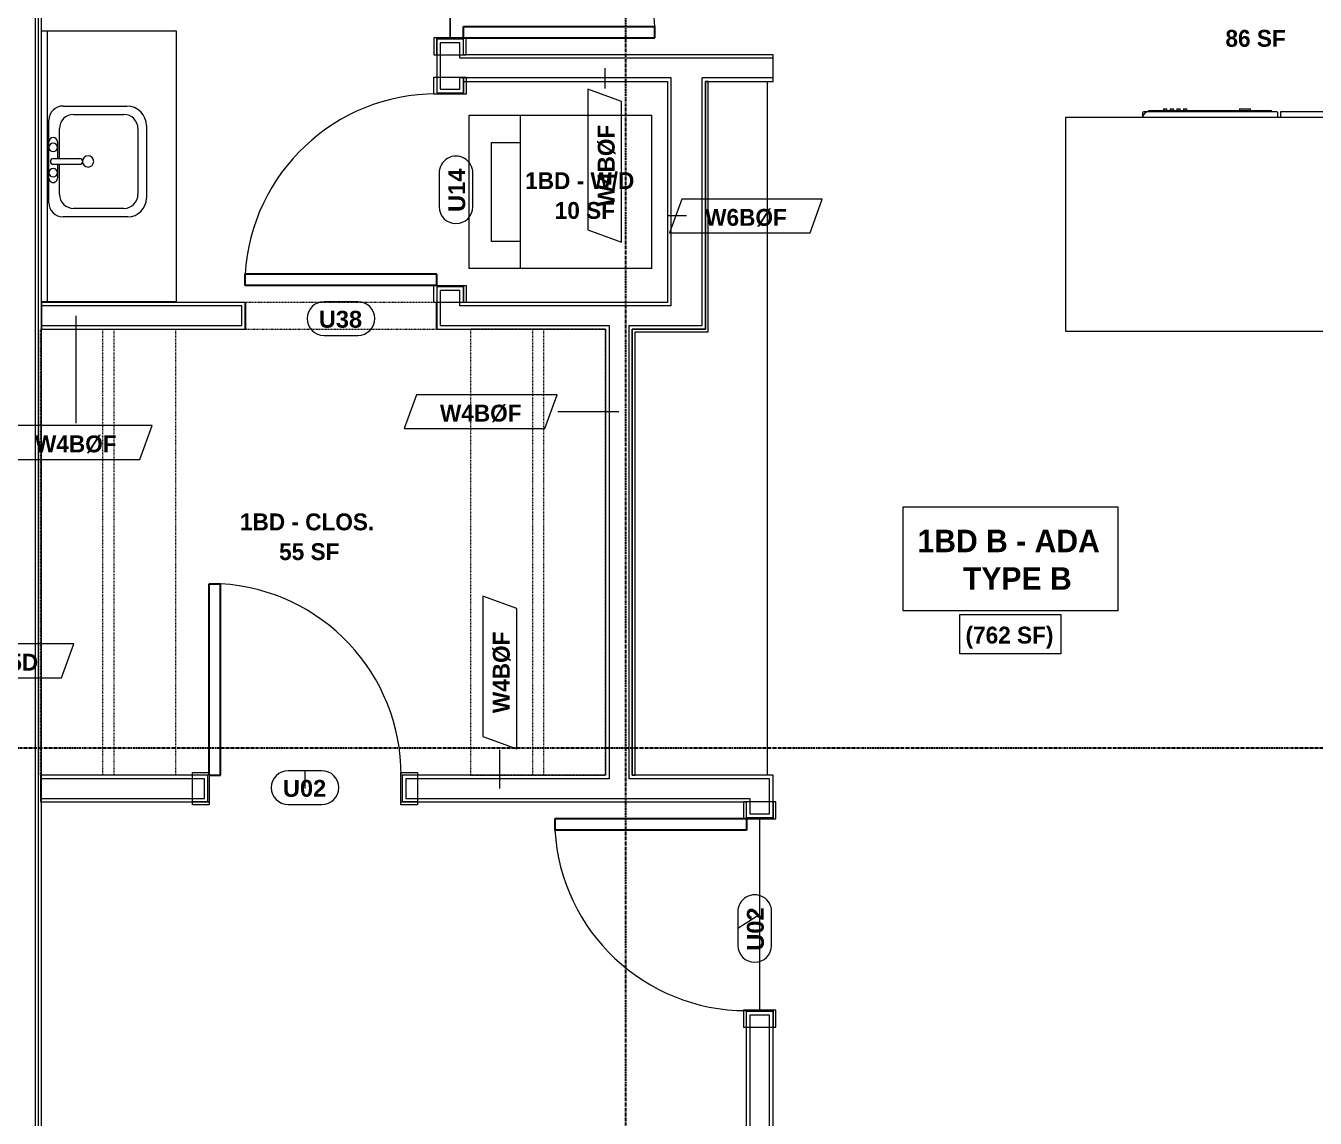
# Model space of a CAD drawing. Header units: inches. Extents: x -4058 to -1781, y 9814 to 12264.
# Drawn here: x -2933.9 to -2704.9, y 10101.5 to 10295.6 of the extents above; entities that cross this region are included whole.
import ezdxf

# ---------------------------------------------------------------- set-up
doc = ezdxf.new("R2010")
doc.units = ezdxf.units.IN
doc.header["$MEASUREMENT"] = 0
for name, pattern in [('Dash', [0.25, 0.125, -0.125]), ('Grid Line 1_2_', [0.875, 0.5, -0.125, 0.125, -0.125]), ('Overhead', [0.15625, 0.09375, -0.0625])]:
    doc.linetypes.add(name, pattern=pattern)
for name, color, linetype, lineweight in [('0-1', 7, 'Continuous', 5), ('A-AREA-IDEN', 2, 'Continuous', 9), ('A-DETL-GENF-3', 92, 'Overhead', 9), ('A-DETL-MEDM', 33, 'Continuous', 30), ('A-DOOR-3', 31, 'Continuous', 9), ('A-DOOR-4', 31, 'Continuous', 30), ('A-DOOR-IDEN', 31, 'Continuous', 9), ('A-FLOR-2', 192, 'Continuous', 9), ('A-WALL', 113, 'Continuous', 18), ('A-WALL-2', 250, 'Continuous', 18), ('A-WALL-3', 113, 'Continuous', 9), ('A-WALL-IDEN', 211, 'Continuous', 9), ('I-WALL-1', 7, 'Continuous', 9), ('P-SANR-FIXT', 6, 'Continuous', 9), ('Q-CASE', 31, 'Continuous', 9), ('Q-CASE-HDLN', 31, 'Dash', 9), ('Q-SPCQ', 91, 'Continuous', 9), ('S-GRID-1', 1, 'Grid Line 1_2_', 30)]:
    doc.layers.add(name, color=color, linetype=linetype, lineweight=lineweight)
doc.styles.add('Arial_B', font='arialbd.ttf', dxfattribs={"height": 3})
doc.styles.add('Century Gothic_B', font='GOTHICB.TTF', dxfattribs={"height": 3})
doc.styles.add('Century Gothic_B_1', font='GOTHICB.TTF', dxfattribs={"height": 4})

# ---------------------------------------------------------------- blocks, each defined once
blk = doc.blocks.new('CTR - 1st Phase - Common Walls_rvt-1-UNIT PLANS - 2ND FLOOR')
at = {"layer": 'A-WALL-2'}
for p, q in [((-2932.21, 10373.41), (-2932.21, 9988.44)), ((-2931.71, 10373.41), (-2931.71, 9988.44))]:
    blk.add_line(p, q, dxfattribs=at)
at = {"layer": 'I-WALL-1'}
blk.add_line((-2931.09, 9988.44), (-2931.09, 10334.91), dxfattribs=at)
blk = doc.blocks.new('CTR - 1st Phase - Structure_rvt-1-UNIT PLANS - 2ND FLOOR')
at = {"layer": 'S-GRID-1'}
for p, q in [((-2827.32, 9814.03), (-2827.32, 12247.5)), ((-1781.27, 10167.19), (-4041.78, 10167.19))]:
    blk.add_line(p, q, dxfattribs=at)
blk = doc.blocks.new('SWING - SINGLE - FLUSH - SWING - FLUSH - 2-10 x 6-8 - PRIVACY-4346067-UNIT PLANS - 2ND FLOOR')
at = {"layer": 'A-DOOR-3'}
for p, q in [((-17, 2.87), (-20, 2.87)), ((-20, 2.87), (-20, -2.38)), ((-17, -2.38), (-17, 2.87)), ((20, 2.87), (17, 2.87)), ((17, 2.87), (17, -2.38)), ((20, -2.38), (20, 2.87)), ((-20, -2.38), (-17, -2.38)), ((-17, -2.38), (-20, -2.38)), ((-20, -2.38), (-20, -2.88)), ((-20, -2.88), (-17, -2.88)), ((-17, -2.88), (-17, -2.38)), ((17, -2.38), (20, -2.38)), ((20, -2.38), (17, -2.38)), ((17, -2.38), (17, -2.88)), ((17, -2.88), (20, -2.88)), ((20, -2.88), (20, -2.38))]:
    blk.add_line(p, q, dxfattribs=at)
blk.add_arc((17, 2.37), 34.07, 93.3657, 180, dxfattribs=at)
at = {"layer": 'A-DOOR-4'}
for p, q in [((15, 2.37), (15, 36.38)), ((17, 36.38), (15, 36.38)), ((17, 2.37), (17, 36.38)), ((17, 2.37), (15, 2.37))]:
    blk.add_line(p, q, dxfattribs=at)
blk = doc.blocks.new('OD_CW_Closet - OD_CW_Closet-3890322-UNIT PLANS - 2ND FLOOR')
at = {"layer": 'Q-CASE-HDLN'}
for p, q in [((0.74, -24), (0.74, 0)), ((0.74, 0), (79.99, 0)), ((79.99, 0), (79.99, -24)), ((0.74, -11), (79.99, -11)), ((0.74, -13), (79.99, -13)), ((79.99, -24), (0.74, -24))]:
    blk.add_line(p, q, dxfattribs=at)
blk = doc.blocks.new('SWING - SINGLE - FLUSH - SWING - FLUSH - 2-10 x 6-8 - PRIVACY-4346070-UNIT PLANS - 2ND FLOOR')
at = {"layer": 'A-DOOR-3'}
for p, q in [((-20, 2.37), (-20, 2.87)), ((-20, 2.87), (-17, 2.87)), ((-20, 2.37), (-17, 2.37)), ((-20, -2.88), (-20, 2.37)), ((-17, 2.37), (-20, 2.37)), ((-17, 2.87), (-17, 2.37)), ((-17, 2.37), (-17, -2.88)), ((17, 2.37), (17, 2.87)), ((17, 2.87), (20, 2.87)), ((17, 2.37), (20, 2.37)), ((17, -2.88), (17, 2.37)), ((20, 2.37), (17, 2.37)), ((20, 2.87), (20, 2.37)), ((20, 2.37), (20, -2.88)), ((-17, -2.88), (-20, -2.88)), ((20, -2.88), (17, -2.88))]:
    blk.add_line(p, q, dxfattribs=at)
blk.add_arc((17, -2.38), 34.07, 180, 266.6343, dxfattribs=at)
at = {"layer": 'A-DOOR-4'}
for p, q in [((15, -2.38), (15, -36.38)), ((17, -2.38), (15, -2.38)), ((17, -2.38), (17, -36.38)), ((17, -36.38), (15, -36.38))]:
    blk.add_line(p, q, dxfattribs=at)
blk = doc.blocks.new('Stacked Washer and Dryer - 26_x25_ - Private-3627842-UNIT PLANS - 2ND FLOOR')
at = {"layer": 'P-SANR-FIXT'}
for p, q in [((0, 13.625), (32.4375, 13.625)), ((0, 13.625), (0, -13.625)), ((23.34375, -13.625), (23.34375, 13.625)), ((32.4375, 13.625), (32.4375, -13.625)), ((28.53125, 8.75), (23.34375, 8.75)), ((28.53125, -8.75), (28.53125, 8.75)), ((23.34375, -8.75), (28.53125, -8.75)), ((32.4375, -13.625), (0, -13.625))]:
    blk.add_line(p, q, dxfattribs=at)
blk = doc.blocks.new('Door-Opening - CLEAR OPENING - 34_ x 80_-3928388-UNIT PLANS - 2ND FLOOR')
at = {"layer": 'A-DETL-GENF-3'}
for p, q in [((16.68, 2.37), (-17.32, 2.37)), ((-17.32, -2.38), (16.68, -2.38))]:
    blk.add_line(p, q, dxfattribs=at)
at = {"layer": 'A-DETL-MEDM'}
for p, q in [((-17.32, 2.37), (-17.32, -2.38)), ((16.68, -2.38), (16.68, 2.37))]:
    blk.add_line(p, q, dxfattribs=at)
blk = doc.blocks.new('M_Sink Vanity-Square - 500 x 440mm-1372835-UNIT PLANS - 2ND FLOOR')
at = {"layer": 'P-SANR-FIXT'}
for p, q in [((-5.72, 10.23), (7.14, 10.23)), ((-5.22, 8.73), (6.46, 8.73)), ((10.46, 6.91), (10.46, -4.59)), ((-9.22, -4.59), (-9.22, 6.73)), ((-7.72, -2.72), (-7.72, 6.23)), ((8.96, 6.23), (8.96, -2.72)), ((0.12, -6.33), (0.12, -1.59)), ((1.12, -6.33), (1.12, -1.59)), ((0.12, -5.22), (-5.22, -5.22)), ((-2.88, -5.59), (0.12, -5.59)), ((6.46, -5.22), (1.12, -5.22)), ((1.12, -5.59), (3.62, -5.59)), ((7.96, -7.09), (-6.72, -7.09)), ((3.62, -7.09), (-2.88, -7.09))]:
    blk.add_line(p, q, dxfattribs=at)
for centre, radius, start, end in [((-5.72, 6.73), 3.5, 90, 180), ((7.14, 6.91), 3.32, 360, 90), ((-5.22, 6.23), 2.5, 90, 180), ((6.46, 6.23), 2.5, 360, 90), ((0.62, -0.13), 1, 360, 180), ((0.62, -0.13), 1, 180, 0), ((0.62, -1.59), 0.5, 360, 180), ((-5.22, -2.72), 2.5, 180, 270), ((6.46, -2.72), 2.5, 270, 360), ((-6.72, -4.59), 2.5, 180, 270), ((-2.88, -6.34), 0.75, 90, 270), ((-1.88, -6.34), 0.75, 360, 180), ((-1.88, -6.34), 0.75, 180, 0), ((0.62, -6.33), 0.5, 180, 0), ((2.62, -6.34), 0.75, 0, 180), ((2.62, -6.34), 0.75, 180, 0), ((3.62, -6.34), 0.75, 270, 90), ((7.96, -4.59), 2.5, 270, 0)]:
    blk.add_arc(centre, radius, start, end, dxfattribs=at)
blk = doc.blocks.new('Bath Vanity - Bath Vanity 48_-3150017-UNIT PLANS - 2ND FLOOR')
at = {"layer": 'Q-CASE'}
for p, q in [((24.74, 24), (-23.26, 24)), ((-23.26, 24), (-23.26, 1)), ((24.74, 1), (24.74, 24))]:
    blk.add_line(p, q, dxfattribs=at)
blk = doc.blocks.new('BATHROOM MIRROR - BATHROOM MIRROR 48_-3123886-UNIT PLANS - 2ND FLOOR')
at = {"layer": 'Q-CASE'}
for p, q in [((-23.26, -23), (24.74, -23)), ((-23.26, -23), (-23.26, -24)), ((24.74, -24), (-23.26, -24)), ((24.74, -24), (24.74, -23))]:
    blk.add_line(p, q, dxfattribs=at)
blk = doc.blocks.new('SWING - SINGLE - FLUSH - SWING - FLUSH - 2-10 x 6-8 - PASSAGE-4346082-UNIT PLANS - 2ND FLOOR')
at = {"layer": 'A-DOOR-3'}
for p, q in [((-20, 2.37), (-20, 2.87)), ((-20, 2.87), (-17, 2.87)), ((-20, 2.37), (-17, 2.37)), ((-20, -2.88), (-20, 2.37)), ((-17, 2.37), (-20, 2.37)), ((-17, 2.87), (-17, 2.37)), ((-17, 2.37), (-17, -2.88)), ((17, 2.37), (17, 2.87)), ((17, 2.87), (20, 2.87)), ((17, 2.37), (20, 2.37)), ((17, -2.88), (17, 2.37)), ((20, 2.37), (17, 2.37)), ((20, 2.87), (20, 2.37)), ((20, 2.37), (20, -2.38)), ((-17, -2.88), (-20, -2.88)), ((20, -2.88), (17, -2.88))]:
    blk.add_line(p, q, dxfattribs=at)
blk.add_arc((17, -2.38), 34.07, 180, 266.6343, dxfattribs=at)
at = {"layer": 'A-DOOR-4'}
for p, q in [((15, -2.38), (15, -36.38)), ((17, -2.38), (15, -2.38)), ((17, -2.38), (17, -36.38)), ((17, -36.38), (15, -36.38))]:
    blk.add_line(p, q, dxfattribs=at)
blk = doc.blocks.new('OD_CW_Closet - OD_CW_Closet-3890321-UNIT PLANS - 2ND FLOOR')
at = {"layer": 'Q-CASE-HDLN'}
for p, q in [((79.99, 24), (0.74, 24)), ((0.74, 24), (0.74, 0)), ((79.99, 0), (79.99, 24)), ((0.74, 13), (79.99, 13)), ((0.74, 11), (79.99, 11)), ((0.74, 0), (79.99, 0))]:
    blk.add_line(p, q, dxfattribs=at)
blk = doc.blocks.new('Casework 17 - Casework 1-3926263-UNIT PLANS - 2ND FLOOR')
at = {"layer": 'Q-CASE'}
blk.add_line((-2802.15, 10162.41), (-2802.15, 10285.66), dxfattribs=at)
blk = doc.blocks.new('Dishwasher_15404 - 34_ counter-547918-UNIT PLANS - 2ND FLOOR')
at = {"layer": 'Q-SPCQ'}
for p, q in [((23.68, 24), (22.88, 24)), ((23.87, 22.93), (23.87, 23.8)), ((23.87, 0.2), (23.87, 22.93)), ((23.87, 22.91), (24.12, 22.91)), ((24.12, 22.91), (24.12, 1.09)), ((24.37, 20.28), (24.12, 20.28)), ((24.12, 19.69), (24.37, 19.69)), ((24.37, 19.1), (24.12, 19.1)), ((24.12, 18.51), (24.37, 18.51)), ((24.37, 19.1), (24.37, 18.51)), ((24.37, 20.28), (24.37, 19.69)), ((24.37, 17.92), (24.12, 17.92)), ((24.12, 17.33), (24.37, 17.33)), ((24.37, 16.74), (24.12, 16.74)), ((24.12, 16.15), (24.37, 16.15)), ((24.37, 17.92), (24.37, 17.33)), ((24.37, 16.74), (24.37, 16.15)), ((24.37, 6.79), (24.12, 6.79)), ((24.12, 4.82), (24.37, 4.82)), ((24.37, 6.79), (24.37, 5.81)), ((24.37, 5.81), (24.37, 4.82)), ((23.87, 1.09), (24.12, 1.09)), ((22.88, 0), (23.68, 0))]:
    blk.add_line(p, q, dxfattribs=at)
for centre, radius, start, end in [((22.8, 22.93), 1.07, 360, 86.115), ((23.68, 23.8), 0.197, 0, 90), ((23.68, 0.2), 0.197, 270, 360), ((23.68, 0.2), 0.197, 285, 345)]:
    blk.add_arc(centre, radius, start, end, dxfattribs=at)
blk = doc.blocks.new('Stainless Steel Farmhous Kitchen Sink - Stainless Steel Farmhous Kitchen Sink-V47-UNIT PLANS - 2ND FLOOR')
at = {"layer": 'P-SANR-FIXT'}
for p, q in [((-33, -21.23), (-33, -22.2)), ((-33, -22.2), (0, -22.2)), ((0, -22.2), (0, -21.23))]:
    blk.add_line(p, q, dxfattribs=at)
blk = doc.blocks.new('Casework 26 - Casework 26-4367959-UNIT PLANS - 2ND FLOOR')
at = {"layer": 'Q-CASE'}
for p, q in [((-2694.91, 10373.16), (-2694.91, 10349.41)), ((-2694.91, 10349.41), (-2666.01, 10349.41)), ((-2666.01, 10349.41), (-2666.01, 10329.35)), ((-2666.01, 10329.35), (-2644.76, 10329.35)), ((-2642.76, 10329.35), (-2642, 10329.35)), ((-2644.76, 10299.35), (-2666.01, 10299.35)), ((-2666.01, 10299.35), (-2666.01, 10279.29)), ((-2642, 10299.35), (-2642.76, 10299.35)), ((-2666.01, 10279.29), (-2749.2, 10279.29)), ((-2749.2, 10279.29), (-2749.2, 10241.29)), ((-2641.82, 10241.29), (-2641.82, 10259.04)), ((-2749.2, 10241.29), (-2641.82, 10241.29))]:
    blk.add_line(p, q, dxfattribs=at)
blk = doc.blocks.new('Walls 2 - Walls 2-4368199-UNIT PLANS - 2ND FLOOR')
at = {"layer": 'A-WALL-3'}
for p, q in [((-2812.65, 10285.66), (-2813.15, 10285.66)), ((-2813.15, 10285.66), (-2813.15, 10241.66)), ((-2812.65, 10241.16), (-2812.65, 10285.66)), ((-2813.15, 10241.66), (-2826.15, 10241.66)), ((-2826.15, 10241.66), (-2826.15, 10162.41)), ((-2825.65, 10241.16), (-2812.65, 10241.16)), ((-2825.65, 10162.41), (-2825.65, 10241.16)), ((-2826.15, 10162.41), (-2825.65, 10162.41))]:
    blk.add_line(p, q, dxfattribs=at)
blk = doc.blocks.new('Wall Tag - Arch Wall-3956453-UNIT PLANS - 2ND FLOOR')
at = {"layer": 'A-WALL-IDEN'}
for p, q in [((-0.3561, 0.0937), (-0.4244, -0.0937)), ((0.4244, 0.0937), (-0.3561, 0.0937)), ((0.3561, -0.0937), (0.4244, 0.0937)), ((-0.4244, -0.0937), (0.3561, -0.0937))]:
    blk.add_line(p, q, dxfattribs=at)
blk = doc.blocks.new('Door Tag - Type Mark-2601225-UNIT PLANS - 2ND FLOOR')
at = {"layer": 'A-DOOR-IDEN'}
for p, q in [((0.09375, 0.09375), (-0.09375, 0.09375)), ((-0.09375, -0.09375), (0.09375, -0.09375))]:
    blk.add_line(p, q, dxfattribs=at)
for centre, start, end in [((-0.09375, 0), 90, 270), ((0.09375, 0), 270, 90)]:
    blk.add_arc(centre, 0.09375, start, end, dxfattribs=at)

msp = doc.modelspace()

# ---------------------------------------------------------------- linework, layer by layer
at = {"layer": 'A-AREA-IDEN', "flags": 128}
for points in [[(-2778.06, 10210.09), (-2739.93, 10210.09), (-2739.93, 10191.64), (-2778.06, 10191.64)], [(-2767.96, 10190.96), (-2750.04, 10190.96), (-2750.04, 10183.96), (-2767.96, 10183.96)]]:
    msp.add_lwpolyline(points, close=True, dxfattribs=at)
at = {"layer": 'A-DOOR-IDEN'}
for p, q in [((-2884.28, 10160.04), (-2884.28, 10163.2)), ((-2803.52, 10137.66), (-2807.41, 10135.17))]:
    msp.add_line(p, q, dxfattribs=at)
at = {"layer": 'A-FLOR-2'}
for p, q in [((-2858.53, 10327.41), (-2858.53, 10293.41)), ((-2858.52, 10293.41), (-2858.52, 10327.41)), ((-2803.52, 10120.66), (-2803.52, 10154.66))]:
    msp.add_line(p, q, dxfattribs=at)
at = {"layer": 'A-WALL'}
for p, q in [((-2860.27, 10292.54), (-2860.27, 10284.29)), ((-2856.77, 10292.54), (-2860.27, 10292.54)), ((-2856.77, 10289.79), (-2856.77, 10292.54)), ((-2801.15, 10289.79), (-2856.77, 10289.79)), ((-2856.77, 10284.29), (-2856.77, 10286.29)), ((-2819.27, 10286.29), (-2856.77, 10286.29)), ((-2819.27, 10245.79), (-2819.27, 10286.29)), ((-2801.15, 10286.29), (-2813.77, 10286.29)), ((-2813.77, 10242.29), (-2813.77, 10286.29)), ((-2860.27, 10284.29), (-2856.77, 10284.29)), ((-2860.27, 10248.54), (-2860.27, 10242.29)), ((-2856.77, 10248.54), (-2860.27, 10248.54)), ((-2856.77, 10245.79), (-2856.77, 10248.54)), ((-2895.52, 10245.79), (-2931.09, 10245.79)), ((-2895.52, 10242.29), (-2895.52, 10245.79)), ((-2819.27, 10245.79), (-2856.77, 10245.79)), ((-2931.09, 10242.29), (-2895.52, 10242.29)), ((-2860.27, 10242.29), (-2830.27, 10242.29)), ((-2830.27, 10242.29), (-2830.27, 10161.79)), ((-2826.77, 10242.29), (-2813.77, 10242.29)), ((-2826.77, 10242.29), (-2826.77, 10161.79)), ((-2902.15, 10161.79), (-2931.27, 10161.79)), ((-2902.15, 10158.29), (-2902.15, 10161.79)), ((-2830.27, 10161.79), (-2866.4, 10161.79)), ((-2866.4, 10161.79), (-2866.4, 10158.29)), ((-2801.77, 10161.79), (-2826.77, 10161.79)), ((-2801.77, 10155.54), (-2801.77, 10161.79)), ((-2931.27, 10158.29), (-2902.15, 10158.29)), ((-2866.4, 10158.29), (-2805.27, 10158.29)), ((-2805.27, 10158.29), (-2805.27, 10155.54)), ((-2805.27, 10155.54), (-2801.77, 10155.54)), ((-2801.77, 10119.79), (-2805.27, 10119.79)), ((-2805.27, 10119.79), (-2805.27, 10018.19)), ((-2801.77, 10014.69), (-2801.77, 10119.79))]:
    msp.add_line(p, q, dxfattribs=at)
at = {"layer": 'A-WALL-3'}
for p, q in [((-2860.9, 10293.16), (-2860.9, 10283.66)), ((-2856.15, 10293.16), (-2860.9, 10293.16)), ((-2856.15, 10290.41), (-2856.15, 10293.16)), ((-2801.15, 10290.41), (-2856.15, 10290.41)), ((-2801.15, 10285.66), (-2801.15, 10290.41)), ((-2856.15, 10283.66), (-2856.15, 10285.66)), ((-2856.15, 10285.66), (-2819.9, 10285.66)), ((-2819.9, 10285.66), (-2819.9, 10246.41)), ((-2813.15, 10285.66), (-2801.15, 10285.66)), ((-2813.15, 10241.66), (-2813.15, 10285.66)), ((-2860.9, 10283.66), (-2856.15, 10283.66)), ((-2860.9, 10249.16), (-2860.9, 10246.41)), ((-2856.15, 10249.16), (-2860.9, 10249.16)), ((-2856.15, 10246.41), (-2856.15, 10249.16)), ((-2894.9, 10246.41), (-2931.09, 10246.41)), ((-2931.09, 10246.41), (-2931.09, 10241.66)), ((-2819.9, 10246.41), (-2856.15, 10246.41)), ((-2931.09, 10241.66), (-2894.9, 10241.66)), ((-2860.9, 10241.66), (-2830.9, 10241.66)), ((-2830.9, 10241.66), (-2830.9, 10162.41)), ((-2826.15, 10241.66), (-2813.15, 10241.66)), ((-2826.15, 10162.41), (-2826.15, 10241.66)), ((-2901.53, 10162.41), (-2931.27, 10162.41)), ((-2931.27, 10162.41), (-2931.27, 10157.66)), ((-2901.53, 10157.66), (-2901.53, 10162.41)), ((-2830.9, 10162.41), (-2867.03, 10162.41)), ((-2867.03, 10162.41), (-2867.03, 10157.66)), ((-2801.15, 10162.41), (-2826.15, 10162.41)), ((-2801.15, 10154.91), (-2801.15, 10162.41)), ((-2931.27, 10157.66), (-2901.53, 10157.66)), ((-2867.03, 10157.66), (-2805.9, 10157.66)), ((-2805.9, 10157.66), (-2805.9, 10154.91)), ((-2805.9, 10154.91), (-2801.15, 10154.91)), ((-2801.15, 10120.41), (-2805.9, 10120.41)), ((-2805.9, 10120.41), (-2805.9, 10018.82)), ((-2801.15, 10014.07), (-2801.15, 10120.41))]:
    msp.add_line(p, q, dxfattribs=at)
at = {"layer": 'A-WALL-IDEN'}
for p, q in [((-2831.05, 10288.04), (-2831.05, 10284.44)), ((-2816.52, 10261.77), (-2819.72, 10261.77)), ((-2925.02, 10244.04), (-2925.02, 10224.95)), ((-2925.02, 10244.04), (-2925.02, 10224.95)), ((-2828.52, 10226.99), (-2839.37, 10226.99)), ((-2849.68, 10160.04), (-2849.68, 10166.92))]:
    msp.add_line(p, q, dxfattribs=at)

# ---------------------------------------------------------------- block references
at = {"layer": '0-1'}
for name in ['CTR - 1st Phase - Structure_rvt-1-UNIT PLANS - 2ND FLOOR', 'CTR - 1st Phase - Common Walls_rvt-1-UNIT PLANS - 2ND FLOOR']:
    msp.add_blockref(name, (0, 0), dxfattribs=at)
at = {"layer": 'A-DOOR-3'}
for name, p, rotation in [('SWING - SINGLE - FLUSH - SWING - FLUSH - 2-10 x 6-8 - PRIVACY-4346067-UNIT PLANS - 2ND FLOOR', (-2858.52, 10310.41), 269.9999999999858), ('SWING - SINGLE - FLUSH - SWING - FLUSH - 2-10 x 6-8 - PASSAGE-4346082-UNIT PLANS - 2ND FLOOR', (-2858.52, 10266.41), 269.9999999999858), ('SWING - SINGLE - FLUSH - SWING - FLUSH - 2-10 x 6-8 - PRIVACY-4346070-UNIT PLANS - 2ND FLOOR', (-2884.28, 10160.04), 180), ('SWING - SINGLE - FLUSH - SWING - FLUSH - 2-10 x 6-8 - PRIVACY-4346067-UNIT PLANS - 2ND FLOOR', (-2803.52, 10137.66), 90.00000000004793)]:
    msp.add_blockref(name, p, dxfattribs=dict(at, rotation=rotation))
msp.add_blockref('Door-Opening - CLEAR OPENING - 34_ x 80_-3928388-UNIT PLANS - 2ND FLOOR', (-2877.58, 10244.04), dxfattribs=at)
at = {"layer": 'A-DOOR-IDEN', "xscale": 31.99999999999999, "yscale": 31.99999999999999, "zscale": 31.99999999999999, "rotation": 89.99999999999955}
for p in [(-2857.47, 10266.41), (-2804.41, 10135.17)]:
    msp.add_blockref('Door Tag - Type Mark-2601225-UNIT PLANS - 2ND FLOOR', p, dxfattribs=at)
at = {"layer": 'A-DOOR-IDEN', "xscale": 31.99999999999999, "yscale": 31.99999999999999, "zscale": 31.99999999999999}
for p in [(-2877.9, 10243.54), (-2877.9, 10243.54), (-2884.28, 10160.2)]:
    msp.add_blockref('Door Tag - Type Mark-2601225-UNIT PLANS - 2ND FLOOR', p, dxfattribs=at)
at = {"layer": 'A-WALL-3'}
msp.add_blockref('Walls 2 - Walls 2-4368199-UNIT PLANS - 2ND FLOOR', (0, 0), dxfattribs=at)
at = {"layer": 'A-WALL-IDEN', "xscale": 31.99999999999999, "yscale": 31.99999999999999, "zscale": 31.99999999999999, "rotation": 89.99999999999955}
for p in [(-2831.05, 10270.71), (-2849.68, 10180.66)]:
    msp.add_blockref('Wall Tag - Arch Wall-3956453-UNIT PLANS - 2ND FLOOR', p, dxfattribs=at)
at = {"layer": 'A-WALL-IDEN', "xscale": 31.99999999999999, "yscale": 31.99999999999999, "zscale": 31.99999999999999}
for p in [(-2805.98, 10261.77), (-2853.1, 10226.99), (-2925.02, 10221.53), (-2925.02, 10221.53), (-2938.94, 10182.74)]:
    msp.add_blockref('Wall Tag - Arch Wall-3956453-UNIT PLANS - 2ND FLOOR', p, dxfattribs=at)
at = {"layer": 'P-SANR-FIXT'}
for name, p, rotation in [('M_Sink Vanity-Square - 500 x 440mm-1372835-UNIT PLANS - 2ND FLOOR', (-2922.68, 10272.08), 270.0000000001259), ('Stacked Washer and Dryer - 26_x25_ - Private-3627842-UNIT PLANS - 2ND FLOOR', (-2822.71, 10266.04), 180), ('Stainless Steel Farmhous Kitchen Sink - Stainless Steel Farmhous Kitchen Sink-V47-UNIT PLANS - 2ND FLOOR', (-2711.01, 10258.06), 180)]:
    msp.add_blockref(name, p, dxfattribs=dict(at, rotation=rotation))
at = {"layer": 'Q-CASE'}
for name in ['Casework 26 - Casework 26-4367959-UNIT PLANS - 2ND FLOOR', 'Casework 17 - Casework 1-3926263-UNIT PLANS - 2ND FLOOR']:
    msp.add_blockref(name, (0, 0), dxfattribs=at)
for name, p, rotation in [('BATHROOM MIRROR - BATHROOM MIRROR 48_-3123886-UNIT PLANS - 2ND FLOOR', (-2907.08, 10271.34), 270.0000000001863), ('Bath Vanity - Bath Vanity 48_-3150017-UNIT PLANS - 2ND FLOOR', (-2931.09, 10271.34), 270.0000000001116), ('OD_CW_Closet - OD_CW_Closet-3890322-UNIT PLANS - 2ND FLOOR', (-2907.27, 10242.4), 269.9999999999799), ('OD_CW_Closet - OD_CW_Closet-3890321-UNIT PLANS - 2ND FLOOR', (-2854.9, 10242.4), 270.00000000002)]:
    msp.add_blockref(name, p, dxfattribs=dict(at, rotation=rotation))
at = {"layer": 'Q-SPCQ', "rotation": 90.00000000000098}
msp.add_blockref('Dishwasher_15404 - 34_ counter-547918-UNIT PLANS - 2ND FLOOR', (-2711.51, 10256.41), dxfattribs=at)

# ---------------------------------------------------------------- texts
at = {"layer": 'A-AREA-IDEN', "attachment_point": 1}
for s, insert, char_height, width, style in [('86 SF', (-2720.8, 10294.83), 3, 12.423, 'Century Gothic_B'), ('1BD - W/D', (-2845.18, 10269.54), 3, 25.149, 'Century Gothic_B'), ('10 SF', (-2839.93, 10264.25), 3, 12.423, 'Century Gothic_B'), ('1BD - CLOS.', (-2895.84, 10208.92), 3, 29.29, 'Century Gothic_B'), ('1BD B - ADA', (-2775.5, 10206.03), 4, 39.895, 'Century Gothic_B_1'), ('55 SF', (-2888.88, 10203.63), 3, 12.423, 'Century Gothic_B'), ('TYPE B', (-2767.42, 10199.36), 4, 20.301, 'Century Gothic_B_1'), ('(762 SF)', (-2766.96, 10188.8), 3, 19.19, 'Century Gothic_B')]:
    msp.add_mtext(s, dxfattribs=dict(at, insert=insert, char_height=char_height, width=width, style=style))
at = {"layer": 'A-DOOR-IDEN', "char_height": 3, "width": 9.393, "attachment_point": 1, "rotation": 90, "style": 'Arial_B'}
for s, insert in [('U14', (-2858.85, 10262.48)), ('U02', (-2805.79, 10131.23))]:
    msp.add_mtext(s, dxfattribs=dict(at, insert=insert))
at = {"layer": 'A-DOOR-IDEN', "char_height": 3, "width": 9.393, "attachment_point": 1, "style": 'Arial_B'}
for s, insert in [('U38', (-2881.83, 10244.92)), ('U38', (-2881.83, 10244.92)), ('U02', (-2888.21, 10161.58))]:
    msp.add_mtext(s, dxfattribs=dict(at, insert=insert))
at = {"layer": 'A-WALL-IDEN', "char_height": 3, "width": 17.372, "attachment_point": 1, "rotation": 90, "style": 'Century Gothic_B'}
for insert in [(-2832.29, 10263.49), (-2850.93, 10173.44)]:
    msp.add_mtext('W4BØF', dxfattribs=dict(at, insert=insert))
at = {"layer": 'A-WALL-IDEN', "char_height": 3, "attachment_point": 1, "style": 'Century Gothic_B'}
for s, insert, width in [('W6BØF', (-2813.2, 10263.02), 17.372), ('W4BØF', (-2860.31, 10228.24), 17.372), ('W4BØF', (-2932.24, 10222.78), 17.372), ('W4BØF', (-2932.24, 10222.78), 17.372), ('W6P.5D', (-2946.62, 10183.99), 18.483)]:
    msp.add_mtext(s, dxfattribs=dict(at, insert=insert, width=width))

doc.saveas('drawing.dxf')
